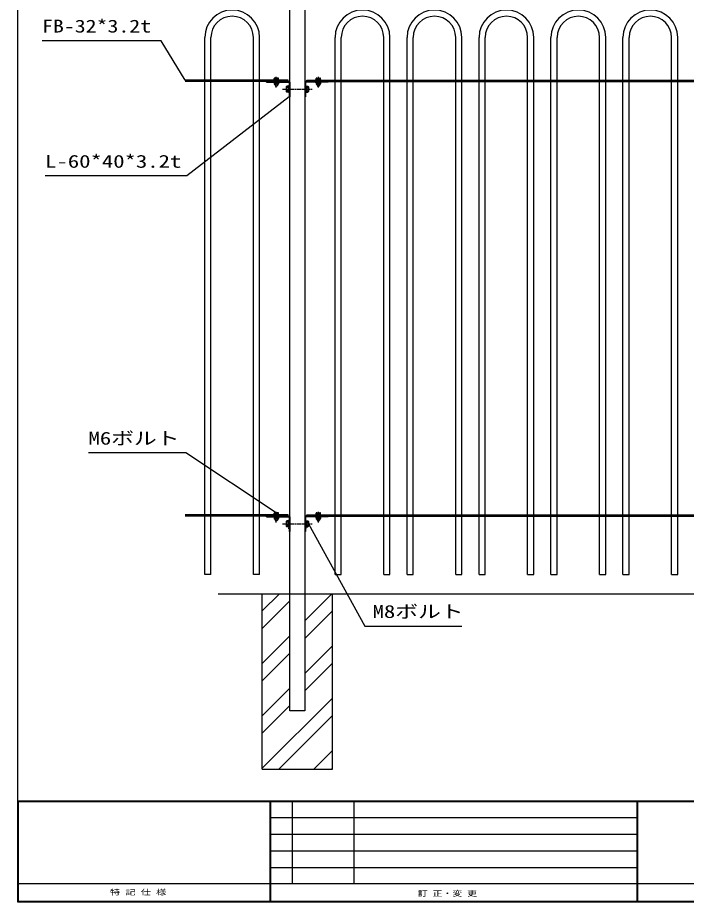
# Model space of a CAD drawing. Units: millimetres, scale not verified. Extents: x -209 to 200, y -148 to 137.
# Drawn here: x -203.2 to -59.9, y -147.5 to 41.9 of the extents above; entities that cross this region are included whole.
import ezdxf
from ezdxf.enums import TextEntityAlignment as Align

# ---------------------------------------------------------------- set-up
doc = ezdxf.new("R2010")
doc.units = ezdxf.units.MM
doc.linetypes.add('CHAIN', pattern=[18.5, 12, -1.5, 3.5, -1.5])
doc.linetypes.add('DASHED_SPACED', pattern=[12, 6, -6])
for name, color, linetype, lineweight in [('0-0', 6, 'Continuous', 25), ('0-1_0', 6, 'Continuous', 25), ('0-2_補助', 5, 'Continuous', 25), ('0-3_縦格子', 6, 'Continuous', 25), ('0-4_横桟', 2, 'Continuous', 25), ('0-5_支柱', 60, 'Continuous', 25), ('0-6_下地', 32, 'Continuous', 25), ('0-7_寸法', 3, 'Continuous', 25), ('0-9_GL', 4, 'Continuous', 25), ('0-A_ｾﾝﾀｰ', 1, 'CHAIN', 25)]:
    doc.layers.add(name, color=color, linetype=linetype, lineweight=lineweight)
doc.styles.add('ＭＳ ゴシック', font='')
doc.styles.add('ＭＳ 明朝', font='')
doc.styles.get('ＭＳ ゴシック').set_extended_font_data('MS Gothic')
doc.styles.get('ＭＳ 明朝').set_extended_font_data('MS Mincho')

# ---------------------------------------------------------------- blocks, each defined once
blk = doc.blocks.new('A$C54DE35E0')
at = {"layer": '0-1_0'}
for p, q in [((0, -368.5), (556.725, -368.5)), ((0.2, -368.7), (556.525, -368.7)), ((0.2, -398.8), (0.2, -368.7)), ((75.906, -399), (75.906, -368.5)), ((76.106, -399), (76.106, -368.5)), ((82.606, -393.5), (82.606, -368.5)), ((101.106, -393.5), (101.106, -368.5)), ((186.106, -399), (186.106, -368.5)), ((186.306, -399), (186.306, -368.5)), ((76.106, -373.5), (186.106, -373.5)), ((76.106, -378.5), (186.106, -378.5)), ((76.106, -383.5), (186.106, -383.5)), ((76.106, -388.5), (186.106, -388.5)), ((236.106, -393.5), (0, -393.5)), ((556.525, -398.8), (0.2, -398.8))]:
    blk.add_line(p, q, dxfattribs=at)
blk.add_lwpolyline([(556.725, -399), (0, -399), (0, 0)], dxfattribs=at)
at = {"layer": '0-1_0', "style": 'ＭＳ 明朝'}
for s, width, p in [('特 記 仕 様', 1.4, (27.738, -397.26)), ('訂 正・変 更 ', 1.35, (120.233, -397.626))]:
    blk.add_text(s, height=1.613, dxfattribs=dict(at, width=width)).set_placement(p, align=Align.BOTTOM_LEFT)
blk = doc.blocks.new('filled_arrow')
at = {"color": 0, "linetype": 'Continuous', "lineweight": -2}
blk.add_solid([(7.5, 1.25), (0, 0), (7.5, -1.25)], dxfattribs=at)
blk = doc.blocks.new('DIMENSION_006_')
at = {"layer": '0-7_寸法'}
blk.add_lwpolyline([(2761.39, -1199.78), (2699.21, -1098.6), (2690.21, -1098.6), (2392.97, -1098.6)], dxfattribs=at)
at = {"layer": '0-7_寸法', "xscale": 0.1, "yscale": 0.1, "rotation": 301.6}
blk.add_blockref('filled_arrow', (2761.39, -1199.78), dxfattribs=at)
at = {"layer": '0-7_寸法', "style": 'ＭＳ ゴシック', "width": 1.25}
blk.add_text('FB-32*3.2t', height=32.99, dxfattribs=at).set_placement((2392.97, -1087.35), align=Align.BOTTOM_LEFT)
blk = doc.blocks.new('DIMENSION_007_')
at = {"layer": '0-7_寸法'}
blk.add_lwpolyline([(3028.14, -1242.98), (2765.67, -1446.01), (2756.67, -1446.01), (2400.96, -1446.01)], dxfattribs=at)
at = {"layer": '0-7_寸法', "xscale": 0.1, "yscale": 0.1, "rotation": 37.7}
blk.add_blockref('filled_arrow', (3028.14, -1242.98), dxfattribs=at)
at = {"layer": '0-7_寸法', "style": 'ＭＳ ゴシック', "width": 1.3}
blk.add_text('L-60*40*3.2t', height=32.99, dxfattribs=at).set_placement((2400.96, -1434.76), align=Align.BOTTOM_LEFT)
blk = doc.blocks.new('DIMENSION_008_')
at = {"layer": '0-7_寸法'}
blk.add_lwpolyline([(2995.34, -2311.19), (2762.49, -2157.45), (2753.49, -2157.45), (2512.45, -2157.45)], dxfattribs=at)
at = {"layer": '0-7_寸法', "xscale": 0.1, "yscale": 0.1, "rotation": 326.6}
blk.add_blockref('filled_arrow', (2995.34, -2311.19), dxfattribs=at)
at = {"layer": '0-7_寸法', "style": 'ＭＳ ゴシック', "width": 1.3}
blk.add_text('M6ボルト', height=32.99, dxfattribs=at).set_placement((2512.45, -2146.2), align=Align.BOTTOM_LEFT)
blk = doc.blocks.new('DIMENSION_009_')
at = {"layer": '0-7_寸法'}
blk.add_lwpolyline([(3077.72, -2339.79), (3222.6, -2602.62), (3231.6, -2602.62), (3472.65, -2602.62)], dxfattribs=at)
at = {"layer": '0-7_寸法', "xscale": 0.1, "yscale": 0.1, "rotation": 118.9}
blk.add_blockref('filled_arrow', (3077.72, -2339.79), dxfattribs=at)
at = {"layer": '0-7_寸法', "style": 'ＭＳ ゴシック', "width": 1.3}
blk.add_text('M8ボルト', height=32.99, dxfattribs=at).set_placement((3242.85, -2591.37), align=Align.BOTTOM_LEFT)
blk = doc.blocks.new('XX0')
at = {"layer": '0-9_GL'}
for p, q in [((2959.34, -2563.52), (3003.08, -2519.78)), ((3068.34, -2589.22), (3137.78, -2519.78)), ((2959.34, -2608.42), (3030.34, -2537.42)), ((3068.34, -2634.12), (3139.34, -2563.12)), ((2959.34, -2698.22), (3030.34, -2627.22)), ((3068.34, -2723.92), (3139.34, -2652.92)), ((2959.34, -2743.12), (3030.34, -2672.12)), ((3068.34, -2768.83), (3139.34, -2697.83)), ((2959.34, -2832.92), (3030.34, -2761.92)), ((2959.34, -2967.63), (3139.34, -2787.63)), ((2959.34, -2877.83), (3030.34, -2806.83)), ((3002.09, -2969.78), (3139.34, -2832.53)), ((3091.9, -2969.78), (3139.34, -2922.33)), ((3136.8, -2969.78), (3139.34, -2967.23))]:
    blk.add_line(p, q, dxfattribs=at)
blk = doc.blocks.new('Viewport_NO.1')
at = {"layer": '0-2_補助'}
for p, q in [((3026.14, -2350.78), (3029.34, -2350.78)), ((3029.34, -2353.98), (3029.34, -2350.78)), ((3072.54, -2350.78), (3069.34, -2350.78)), ((3069.34, -2353.98), (3069.34, -2350.78))]:
    blk.add_line(p, q, dxfattribs=at)
at = {"layer": '0-3_縦格子'}
for p, q in [((2811.39, -2469.78), (2811.39, -1090.23)), ((2827.29, -2469.78), (2827.29, -1090.23)), ((2936.39, -2469.78), (2936.39, -1090.23)), ((2952.29, -2469.78), (2952.29, -1090.23)), ((3146.39, -2469.78), (3146.39, -1090.23)), ((3162.29, -2469.78), (3162.29, -1090.23)), ((3271.39, -2469.78), (3271.39, -1090.23)), ((3287.29, -2469.78), (3287.29, -1090.23)), ((3331.39, -2469.78), (3331.39, -1090.23)), ((3347.29, -2469.78), (3347.29, -1090.23)), ((3456.39, -2469.78), (3456.39, -1090.23)), ((3472.29, -2469.78), (3472.29, -1090.23)), ((3516.39, -2469.78), (3516.39, -1090.23)), ((3532.29, -2469.78), (3532.29, -1090.23)), ((3641.39, -2469.78), (3641.39, -1090.23)), ((3657.29, -2469.78), (3657.29, -1090.23)), ((3701.39, -2469.78), (3701.39, -1090.23)), ((3717.29, -2469.78), (3717.29, -1090.23)), ((3826.39, -2469.78), (3826.39, -1090.23)), ((3842.29, -2469.78), (3842.29, -1090.23)), ((3886.39, -2469.78), (3886.39, -1090.23)), ((3902.29, -2469.78), (3902.29, -1090.23)), ((4011.39, -2469.78), (4011.39, -1090.23)), ((4027.29, -2469.78), (4027.29, -1090.23)), ((2827.29, -2469.78), (2811.39, -2469.78)), ((2952.29, -2469.78), (2936.39, -2469.78)), ((3146.39, -2469.78), (3162.29, -2469.78)), ((3271.39, -2469.78), (3287.29, -2469.78)), ((3331.39, -2469.78), (3347.29, -2469.78)), ((3456.39, -2469.78), (3472.29, -2469.78)), ((3516.39, -2469.78), (3532.29, -2469.78)), ((3641.39, -2469.78), (3657.29, -2469.78)), ((3701.39, -2469.78), (3717.29, -2469.78)), ((3826.39, -2469.78), (3842.29, -2469.78)), ((3886.39, -2469.78), (3902.29, -2469.78)), ((4011.39, -2469.78), (4027.29, -2469.78))]:
    blk.add_line(p, q, dxfattribs=at)
for centre, radius in [((2881.84, -1090.23), 70.45), ((3216.84, -1090.23), 70.45), ((3401.84, -1090.23), 70.45), ((3586.84, -1090.23), 70.45), ((3771.84, -1090.23), 70.45), ((3956.84, -1090.23), 70.45), ((2881.84, -1090.23), 54.55), ((3216.84, -1090.23), 54.55), ((3401.84, -1090.23), 54.55), ((3586.84, -1090.23), 54.55), ((3771.84, -1090.23), 54.55), ((3956.84, -1090.23), 54.55)]:
    blk.add_arc(centre, radius, 0, 180, dxfattribs=at)
at = {"layer": '0-4_横桟'}
for p, q in [((3025.34, -1199.78), (2761.39, -1199.78)), ((3025.34, -1202.98), (2761.39, -1202.98)), ((3025.34, -1202.98), (3025.34, -1199.78)), ((3073.34, -1199.78), (5025.34, -1199.78)), ((3073.34, -1202.98), (3073.34, -1199.78)), ((3073.34, -1202.98), (5025.34, -1202.98)), ((3025.34, -2316.58), (2761.39, -2316.58)), ((3025.34, -2319.78), (3025.34, -2316.58)), ((3073.34, -2316.58), (5025.34, -2316.58)), ((3073.34, -2319.78), (3073.34, -2316.58)), ((3025.34, -2319.78), (2761.39, -2319.78)), ((3073.34, -2319.78), (5025.34, -2319.78))]:
    blk.add_line(p, q, dxfattribs=at)
at = {"layer": '0-5_支柱'}
blk.add_lwpolyline([(3030.34, -1009.78), (3068.34, -1009.78), (3068.34, -2819.78), (3030.34, -2819.78)], close=True, dxfattribs=at)
at = {"layer": '0-6_下地'}
for p, q in [((2970.34, -1205.18), (2970.34, -1202.98)), ((2970.34, -1202.98), (3028.14, -1202.98)), ((3001.94, -1198.58), (2988.74, -1198.58)), ((3001.94, -1198.58), (2988.74, -1198.58)), ((2988.74, -1199.78), (2988.74, -1198.58)), ((3001.94, -1199.78), (2988.74, -1199.78)), ((2989.44, -1198.58), (2989.44, -1195.47)), ((3001.24, -1198.58), (2989.44, -1198.58)), ((2999.76, -1194.39), (2990.92, -1194.39)), ((2992.4, -1198.58), (2992.4, -1195.47)), ((2998.29, -1198.58), (2998.29, -1195.47)), ((3001.24, -1198.58), (3001.24, -1195.47)), ((3001.94, -1199.78), (3001.94, -1198.58)), ((3128.34, -1202.98), (3070.54, -1202.98)), ((3096.74, -1198.58), (3109.94, -1198.58)), ((3096.74, -1198.58), (3109.94, -1198.58)), ((3096.74, -1199.78), (3096.74, -1198.58)), ((3096.74, -1199.78), (3109.94, -1199.78)), ((3097.44, -1198.58), (3097.44, -1195.47)), ((3097.44, -1198.58), (3109.24, -1198.58)), ((3098.92, -1194.39), (3107.76, -1194.39)), ((3100.4, -1198.58), (3100.4, -1195.47)), ((3106.29, -1198.58), (3106.29, -1195.47)), ((3109.24, -1198.58), (3109.24, -1195.47)), ((3109.94, -1199.78), (3109.94, -1198.58)), ((3128.34, -1205.18), (3128.34, -1202.98)), ((2970.34, -1205.18), (3028.14, -1205.18)), ((2988.74, -1206.38), (2988.74, -1205.18)), ((3001.94, -1205.18), (2988.74, -1205.18)), ((3001.94, -1206.38), (2988.74, -1206.38)), ((2989.44, -1206.38), (2989.44, -1209.49)), ((2989.97, -1206.38), (3000.72, -1206.38)), ((2999.76, -1210.56), (2990.92, -1210.56)), ((2992.34, -1210.56), (2992.34, -1213.48)), ((2992.34, -1213.48), (2992.94, -1214.98)), ((2992.4, -1206.38), (2992.4, -1209.49)), ((2998.29, -1206.38), (2998.29, -1209.49)), ((2998.34, -1210.56), (2998.34, -1213.48)), ((3001.24, -1206.38), (3001.24, -1209.49)), ((3001.94, -1206.38), (3001.94, -1205.18)), ((3020.96, -1217.08), (3020.96, -1228.87)), ((3026.54, -1215.12), (3022.39, -1215.12)), ((3026.54, -1219.05), (3022.39, -1219.05)), ((3026.54, -1226.9), (3022.39, -1226.9)), ((3026.54, -1214.18), (3026.54, -1231.78)), ((3026.54, -1214.18), (3026.54, -1231.78)), ((3028.14, -1214.18), (3026.54, -1214.18)), ((3026.54, -1215.12), (3026.54, -1230.84)), ((3028.14, -1205.18), (3028.14, -1242.98)), ((3028.14, -1214.18), (3028.14, -1231.78)), ((3030.34, -1205.18), (3030.34, -1242.98)), ((3068.34, -1205.18), (3068.34, -1242.98)), ((3128.34, -1205.18), (3070.54, -1205.18)), ((3070.54, -1205.18), (3070.54, -1242.98)), ((3070.54, -1214.18), (3072.14, -1214.18)), ((3070.54, -1214.18), (3070.54, -1231.78)), ((3072.14, -1214.18), (3072.14, -1231.78)), ((3072.14, -1214.18), (3072.14, -1231.78)), ((3072.14, -1215.12), (3072.14, -1230.84)), ((3072.14, -1215.12), (3076.29, -1215.12)), ((3072.14, -1219.05), (3076.29, -1219.05)), ((3072.14, -1226.9), (3076.29, -1226.9)), ((3077.72, -1217.08), (3077.72, -1228.87)), ((3096.74, -1206.38), (3096.74, -1205.18)), ((3096.74, -1205.18), (3109.94, -1205.18)), ((3096.74, -1206.38), (3109.94, -1206.38)), ((3097.44, -1206.38), (3097.44, -1209.49)), ((3108.72, -1206.38), (3097.97, -1206.38)), ((3098.92, -1210.56), (3107.76, -1210.56)), ((3100.34, -1210.56), (3100.34, -1213.48)), ((3100.4, -1206.38), (3100.4, -1209.49)), ((3106.34, -1213.48), (3105.74, -1214.98)), ((3106.29, -1206.38), (3106.29, -1209.49)), ((3106.34, -1210.56), (3106.34, -1213.48)), ((3109.24, -1206.38), (3109.24, -1209.49)), ((3109.94, -1206.38), (3109.94, -1205.18)), ((3026.54, -1230.84), (3022.39, -1230.84)), ((3028.14, -1231.78), (3026.54, -1231.78)), ((3030.34, -1242.98), (3028.14, -1242.98)), ((3068.34, -1242.98), (3070.54, -1242.98)), ((3070.54, -1231.78), (3072.14, -1231.78)), ((3072.14, -1230.84), (3076.29, -1230.84)), ((3001.94, -2315.38), (2988.74, -2315.38)), ((3001.94, -2315.38), (2988.74, -2315.38)), ((2988.74, -2316.58), (2988.74, -2315.38)), ((3001.94, -2316.58), (2988.74, -2316.58)), ((2989.44, -2315.38), (2989.44, -2312.27)), ((3001.24, -2315.38), (2989.44, -2315.38)), ((2999.76, -2311.19), (2990.92, -2311.19)), ((2992.4, -2315.38), (2992.4, -2312.27)), ((2998.29, -2315.38), (2998.29, -2312.27)), ((3001.24, -2315.38), (3001.24, -2312.27)), ((3001.94, -2316.58), (3001.94, -2315.38)), ((3096.74, -2315.38), (3109.94, -2315.38)), ((3096.74, -2315.38), (3109.94, -2315.38)), ((3096.74, -2316.58), (3096.74, -2315.38)), ((3096.74, -2316.58), (3109.94, -2316.58)), ((3097.44, -2315.38), (3097.44, -2312.27)), ((3097.44, -2315.38), (3109.24, -2315.38)), ((3098.92, -2311.19), (3107.76, -2311.19)), ((3100.4, -2315.38), (3100.4, -2312.27)), ((3106.29, -2315.38), (3106.29, -2312.27)), ((3109.24, -2315.38), (3109.24, -2312.27)), ((3109.94, -2316.58), (3109.94, -2315.38)), ((2970.34, -2321.98), (2970.34, -2319.78)), ((2970.34, -2319.78), (3028.14, -2319.78)), ((2970.34, -2321.98), (3028.14, -2321.98)), ((2988.74, -2323.18), (2988.74, -2321.98)), ((3001.94, -2321.98), (2988.74, -2321.98)), ((3001.94, -2323.18), (2988.74, -2323.18)), ((2989.44, -2323.18), (2989.44, -2326.29)), ((2989.97, -2323.18), (3000.72, -2323.18)), ((2999.76, -2327.36), (2990.92, -2327.36)), ((2992.34, -2327.36), (2992.34, -2330.28)), ((2992.34, -2330.28), (2992.94, -2331.78)), ((2992.4, -2323.18), (2992.4, -2326.29)), ((2998.29, -2323.18), (2998.29, -2326.29)), ((2998.34, -2327.36), (2998.34, -2330.28)), ((3001.24, -2323.18), (3001.24, -2326.29)), ((3001.94, -2323.18), (3001.94, -2321.98)), ((3020.96, -2333.88), (3020.96, -2345.67)), ((3026.54, -2331.92), (3022.39, -2331.92)), ((3026.54, -2335.85), (3022.39, -2335.85)), ((3026.54, -2330.98), (3026.54, -2348.58)), ((3026.54, -2330.98), (3026.54, -2348.58)), ((3028.14, -2330.98), (3026.54, -2330.98)), ((3026.54, -2331.92), (3026.54, -2347.64)), ((3028.14, -2321.98), (3028.14, -2359.78)), ((3028.14, -2330.98), (3028.14, -2348.58)), ((3030.34, -2321.98), (3030.34, -2359.78)), ((3068.34, -2321.98), (3068.34, -2359.78)), ((3128.34, -2319.78), (3070.54, -2319.78)), ((3128.34, -2321.98), (3070.54, -2321.98)), ((3070.54, -2321.98), (3070.54, -2359.78)), ((3070.54, -2330.98), (3072.14, -2330.98)), ((3070.54, -2330.98), (3070.54, -2348.58)), ((3072.14, -2330.98), (3072.14, -2348.58)), ((3072.14, -2330.98), (3072.14, -2348.58)), ((3072.14, -2331.92), (3072.14, -2347.64)), ((3072.14, -2331.92), (3076.29, -2331.92)), ((3072.14, -2335.85), (3076.29, -2335.85)), ((3077.72, -2333.88), (3077.72, -2345.67)), ((3096.74, -2323.18), (3096.74, -2321.98)), ((3096.74, -2321.98), (3109.94, -2321.98)), ((3096.74, -2323.18), (3109.94, -2323.18)), ((3097.44, -2323.18), (3097.44, -2326.29)), ((3108.72, -2323.18), (3097.97, -2323.18)), ((3098.92, -2327.36), (3107.76, -2327.36)), ((3100.34, -2327.36), (3100.34, -2330.28)), ((3100.4, -2323.18), (3100.4, -2326.29)), ((3106.34, -2330.28), (3105.74, -2331.78)), ((3106.29, -2323.18), (3106.29, -2326.29)), ((3106.34, -2327.36), (3106.34, -2330.28)), ((3109.24, -2323.18), (3109.24, -2326.29)), ((3109.94, -2323.18), (3109.94, -2321.98)), ((3128.34, -2321.98), (3128.34, -2319.78)), ((3026.54, -2343.7), (3022.39, -2343.7)), ((3026.54, -2347.64), (3022.39, -2347.64)), ((3028.14, -2348.58), (3026.54, -2348.58)), ((3030.34, -2359.78), (3028.14, -2359.78)), ((3068.34, -2359.78), (3070.54, -2359.78)), ((3070.54, -2348.58), (3072.14, -2348.58)), ((3072.14, -2343.7), (3076.29, -2343.7)), ((3072.14, -2347.64), (3076.29, -2347.64))]:
    blk.add_line(p, q, dxfattribs=at)
at = {"layer": '0-6_下地', "linetype": 'DASHED_SPACED'}
for p, q in [((2992.34, -1205.38), (2992.34, -1198.58)), ((2998.34, -1205.38), (2998.34, -1198.58)), ((3100.34, -1205.38), (3100.34, -1198.58)), ((3106.34, -1205.38), (3106.34, -1198.58)), ((2992.34, -2323.18), (2992.34, -2316.38)), ((2998.34, -2323.18), (2998.34, -2316.38)), ((3100.34, -2323.18), (3100.34, -2316.38)), ((3106.34, -2323.18), (3106.34, -2316.38))]:
    blk.add_line(p, q, dxfattribs=at)
at = {"layer": '0-6_下地'}
for points in [[(2998.34, -1213.48), (2997.74, -1214.98), (2992.94, -1214.98)], [(3100.34, -1213.48), (3100.94, -1214.98), (3105.74, -1214.98)], [(2998.34, -2330.28), (2997.74, -2331.78), (2992.94, -2331.78)], [(3100.34, -2330.28), (3100.94, -2331.78), (3105.74, -2331.78)]]:
    blk.add_lwpolyline(points, dxfattribs=at)
for centre, radius, start, end in [((2990.92, -1195.94), 1.55, 17.74657, 162.25343), ((2995.34, -1198.96), 4.57, 49.83207, 130.16793), ((2999.76, -1195.94), 1.55, 17.74657, 162.25343), ((3028.14, -1205.18), 2.2, 0, 90), ((3070.54, -1205.18), 2.2, 90, 180), ((3098.92, -1195.94), 1.55, 17.74657, 162.25343), ((3103.34, -1198.96), 4.57, 49.83207, 130.16793), ((3107.76, -1195.94), 1.55, 17.74657, 162.25343), ((2990.92, -1209.02), 1.55, 197.74657, 342.25343), ((2995.34, -1206), 4.57, 229.83207, 310.16793), ((2999.76, -1209.02), 1.55, 197.74657, 342.25343), ((3023.02, -1217.08), 2.06, 107.74657, 252.25343), ((3023.02, -1228.87), 2.06, 107.74657, 252.25343), ((3027.05, -1222.98), 6.09, 139.83207, 220.16793), ((3075.66, -1217.08), 2.06, 287.74657, 72.25343), ((3071.64, -1222.98), 6.09, 319.83207, 40.16793), ((3075.66, -1228.87), 2.06, 287.74657, 72.25343), ((3098.92, -1209.02), 1.55, 197.74657, 342.25343), ((3103.34, -1206), 4.57, 229.83207, 310.16793), ((3107.76, -1209.02), 1.55, 197.74657, 342.25343), ((2990.92, -2312.74), 1.55, 17.74657, 162.25343), ((2995.34, -2315.76), 4.57, 49.83207, 130.16793), ((2999.76, -2312.74), 1.55, 17.74657, 162.25343), ((3098.92, -2312.74), 1.55, 17.74657, 162.25343), ((3103.34, -2315.76), 4.57, 49.83207, 130.16793), ((3107.76, -2312.74), 1.55, 17.74657, 162.25343), ((2990.92, -2325.82), 1.55, 197.74657, 342.25343), ((2995.34, -2322.8), 4.57, 229.83207, 310.16793), ((2999.76, -2325.82), 1.55, 197.74657, 342.25343), ((3023.02, -2333.88), 2.06, 107.74657, 252.25343), ((3027.05, -2339.78), 6.09, 139.83207, 220.16793), ((3028.14, -2321.98), 2.2, 0, 90), ((3070.54, -2321.98), 2.2, 90, 180), ((3075.66, -2333.88), 2.06, 287.74657, 72.25343), ((3071.64, -2339.78), 6.09, 319.83207, 40.16793), ((3098.92, -2325.82), 1.55, 197.74657, 342.25343), ((3103.34, -2322.8), 4.57, 229.83207, 310.16793), ((3107.76, -2325.82), 1.55, 197.74657, 342.25343), ((3023.02, -2345.67), 2.06, 107.74657, 252.25343), ((3075.66, -2345.67), 2.06, 287.74657, 72.25343)]:
    blk.add_arc(centre, radius, start, end, dxfattribs=at)
at = {"layer": '0-9_GL'}
for p, q in [((2845.98, -2519.78), (6055.73, -2519.78)), ((2959.34, -2969.78), (2959.34, -2519.78)), ((3139.34, -2969.78), (3139.34, -2519.78)), ((2959.34, -2969.78), (3139.34, -2969.78))]:
    blk.add_line(p, q, dxfattribs=at)
at = {"layer": '0-A_ｾﾝﾀｰ'}
for p, q in [((2995.34, -1218.73), (2995.34, -1190.92)), ((2995.34, -1218.73), (2995.34, -1190.92)), ((3103.34, -1218.73), (3103.34, -1190.92)), ((3103.34, -1218.73), (3103.34, -1190.92)), ((3010.96, -1222.98), (3087.72, -1222.98)), ((2995.34, -2336.53), (2995.34, -2308.72)), ((2995.34, -2336.53), (2995.34, -2308.72)), ((3103.34, -2336.53), (3103.34, -2308.72)), ((3103.34, -2336.53), (3103.34, -2308.72)), ((3010.96, -2339.79), (3087.72, -2339.79))]:
    blk.add_line(p, q, dxfattribs=at)
at = {"layer": '0-0', "xscale": 8.555155, "yscale": 8.555155}
blk.add_blockref('A$C54DE35E0', (2330.4, 101.4), dxfattribs=at)
at = {"layer": '0-7_寸法'}
for name in ['DIMENSION_006_', 'DIMENSION_007_', 'DIMENSION_008_', 'DIMENSION_009_']:
    blk.add_blockref(name, (0, 0), dxfattribs=at)
at = {"layer": '0-9_GL'}
blk.add_blockref('XX0', (0, 0), dxfattribs=at)

msp = doc.modelspace()

# ---------------------------------------------------------------- block references
at = {"layer": '0-0', "xscale": 0.08333333, "yscale": 0.08333333}
msp.add_blockref('Viewport_NO.1', (-397.363, 128.527), dxfattribs=at)

doc.saveas('drawing.dxf')
